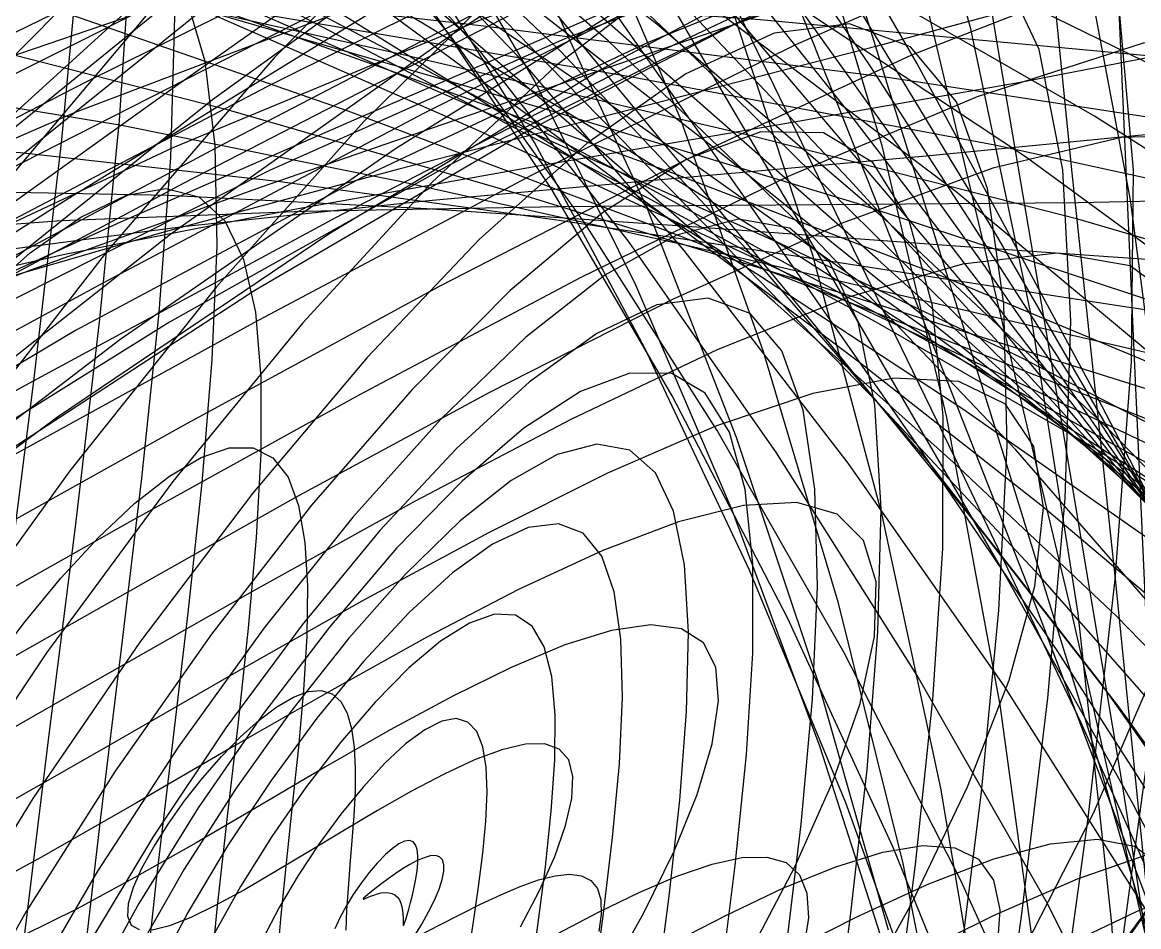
# Model space of a CAD drawing. Header units: metres. Extents: x 6 to 209, y 2 to 206.
# Drawn here: x 96.81 to 121.36, y 104.3 to 124.18 of the extents above; entities that cross this region are included whole.
import ezdxf

# ---------------------------------------------------------------- set-up
doc = ezdxf.new("R2010")
doc.units = ezdxf.units.M

msp = doc.modelspace()

# ---------------------------------------------------------------- linework, layer by layer
for points in [[(78.1785, 162.2728), (85.5319, 164.9166), (93.0153, 167.2236), (100.3637, 169.1079), (107.3196, 170.4879), (113.6418, 171.2905), (119.1144, 171.4532), (123.5537, 170.9268), (126.8157, 169.6778), (128.8001, 167.6897), (129.4547, 164.9648), (128.7765, 161.5242), (126.8122, 157.4081), (123.6561, 152.6751), (119.4468, 147.401), (114.362, 141.6772), (108.6121, 135.6078), (102.4324, 129.3076), (96.0746, 122.8982), (89.7978, 116.5052), (83.8585, 110.2544), (78.5018, 104.2681)], [(122.0101, 98.5895), (121.6719, 107.8518), (121.2429, 117.2868), (120.8356, 126.6152), (120.5619, 135.5619), (120.5276, 143.8652), (120.8283, 151.286), (121.5447, 157.6151), (122.7394, 162.6807), (124.4536, 166.3533), (126.7047, 168.5506), (129.4853, 169.239), (132.7628, 168.4351), (136.4795, 166.204), (140.5548, 162.6571), (144.8868, 157.9475)], [(121.7431, 103.0743), (120.8489, 111.9399), (119.8986, 120.876), (119.0155, 129.6241), (118.3199, 137.9326), (117.9239, 145.5651), (117.9273, 152.3089), (118.4125, 157.981), (119.4415, 162.4349), (121.0526, 165.5647), (123.2584, 167.3085), (126.0448, 167.65), (129.371, 166.6186), (133.1701, 164.288), (137.3514, 160.7729), (141.8029, 156.225)], [(80.7696, 159.2028), (87.559, 161.3489), (94.5333, 163.2027), (101.4448, 164.6977), (108.0496, 165.7705), (114.1168, 166.3634), (119.4361, 166.4266), (123.8259, 165.9202), (127.1391, 164.8161), (129.269, 163.0994), (130.1522, 160.7696), (129.7718, 157.8408), (128.1571, 154.3424), (125.383, 150.3186), (121.5673, 145.8273), (116.8659, 140.9394), (111.4677, 135.7369), (105.5876, 130.3108), (99.4587, 124.7585), (93.3235, 119.1819), (87.4258, 113.6839), (82.0011, 108.3662), (77.2686, 103.326)], [(122.2806, 99.191), (121.0196, 107.3309), (119.6142, 115.6899), (118.1951, 124.0313), (116.8934, 132.1198), (115.8353, 139.7293), (115.1368, 146.6502), (114.8991, 152.6965), (115.2042, 157.7116), (116.1111, 161.5731), (117.6536, 164.197), (119.838, 165.54), (122.6427, 165.6001), (126.0183, 164.4167), (129.8888, 162.0683), (134.1541, 158.6698), (138.6933, 154.3674), (143.3681, 149.3338)], [(121.6295, 103.6091), (119.8746, 111.2567), (118.0157, 119.0286), (116.1905, 126.7106), (114.5357, 134.0922), (113.1808, 140.9737), (112.243, 147.1723), (111.8226, 152.5283), (111.9989, 156.9102), (112.8264, 160.2184), (114.3328, 162.3886), (116.5173, 163.393), (119.3501, 163.2414), (122.7731, 161.9797), (126.7017, 159.6883), (131.0274, 156.4786), (135.6212, 152.4888), (140.3383, 147.8787), (145.0228, 142.8238)], [(77.6652, 154.5848), (83.4524, 156.479), (89.693, 158.161), (96.1634, 159.582), (102.6333, 160.6935), (108.8735, 161.4494), (114.664, 161.8076), (119.8021, 161.7314), (124.1094, 161.1912), (127.4383, 160.1658), (129.6772, 158.6438), (130.7542, 156.6242), (130.64, 154.1169), (129.3489, 151.1434), (126.9383, 147.7362), (123.5062, 143.9388), (119.1883, 139.8045), (114.1527, 135.3957), (108.5942, 130.7821), (102.727, 126.0393), (96.7769, 121.2468), (90.9736, 116.486), (85.542, 111.8383), (80.6942, 107.3826)], [(122.5382, 100.8352), (120.5481, 107.6912), (118.3587, 114.7819), (116.1108, 121.9175), (113.9474, 128.9073), (112.0079, 135.5661), (110.4229, 141.7204), (109.3085, 147.2134), (108.7622, 151.9105), (108.8587, 155.7033), (109.6466, 158.5127), (111.1465, 160.2912), (113.3497, 161.0241), (116.2181, 160.7297), (119.6852, 159.4575), (123.6584, 157.2868), (128.0218, 154.323), (132.6399, 150.6937), (137.3626, 146.5438), (142.0305, 142.0305)], [(123.6095, 98.9865), (121.4977, 105.0221), (119.0911, 111.3717), (116.5295, 117.871), (113.9585, 124.3518), (111.5239, 130.6469), (109.366, 136.5959), (107.6143, 142.0502), (106.382, 146.8777), (105.762, 150.9666), (105.8232, 154.2294), (106.6072, 156.6046), (108.1267, 158.059), (110.365, 158.5879), (113.2755, 158.215), (116.7841, 156.9911), (120.7907, 154.9916), (125.1729, 152.3139), (129.7903, 149.0734), (134.4892, 145.399), (139.1079, 141.4288), (143.4826, 137.3049)], [(122.5999, 103.2022), (120.0849, 108.7982), (117.318, 114.6198), (114.4438, 120.5218), (111.6111, 126.3571), (108.9666, 131.9814), (106.6499, 137.2577), (104.7877, 142.0609), (103.489, 146.2808), (102.841, 149.8265), (102.9056, 152.6282), (103.7168, 154.6395), (105.2793, 155.8383), (107.5679, 156.2273), (110.5283, 155.8332), (114.0786, 154.7054), (118.1122, 152.9138), (122.5014, 150.5463), (127.1018, 147.7049), (131.7571, 144.5022), (136.3049, 141.0575), (140.5825, 137.4919), (144.4324, 133.9246)], [(123.7599, 102.125), (121.2346, 106.9948), (118.3627, 112.1395), (115.2849, 117.4366), (112.1495, 122.7597), (109.107, 127.9821), (106.304, 132.9809), (103.8779, 137.6406), (101.9516, 141.857), (100.6291, 145.5399), (99.991, 148.6159), (100.0919, 151.0306)], [(133.5228, 97.7793), (127.3341, 105.9553), (121.0978, 114.2328), (114.9136, 122.2966), (108.8809, 129.8392), (103.0954, 136.5715), (97.6476, 142.2336), (92.6203, 146.6039), (88.0863, 149.5075), (84.107, 150.8224), (80.7311, 150.4839), (77.9934, 148.4873), (75.9144, 144.8882), (74.5002, 139.8007), (73.7426, 133.3934), (73.6203, 125.8835), (74.0996, 117.5295), (75.1361, 108.622), (76.6764, 99.4732)], [(129.3784, 102.2898), (123.6522, 110.6358), (117.9383, 118.8774), (112.3208, 126.7061), (106.8818, 133.8282), (101.7003, 139.9752), (96.8496, 144.9129), (92.3963, 148.4509), (88.3982, 150.4485), (84.9038, 150.8206), (81.9506, 149.5406), (79.5652, 146.6413), (77.7624, 142.2143), (76.5454, 136.4067), (75.9066, 129.4159), (75.8277, 121.483), (76.2807, 112.884), (77.2298, 103.9204)], [(130.6416, 150.5848), (132.0184, 148.9475), (132.3437, 147.0203), (131.6072, 144.8163), (129.8367, 142.3534), (127.0971, 139.6543), (123.4883, 136.7463), (119.1414, 133.6609), (114.2146, 130.4337), (108.8869, 127.1033), (103.3524, 123.7111), (97.8128, 120.3003), (92.4707, 116.915), (87.5222, 113.5997), (83.1497, 110.3977), (79.5155, 107.3511)], [(131.5394, 101.5146), (124.8678, 109.581), (118.1834, 117.6403), (111.6017, 125.3793), (105.236, 132.4964), (99.1946, 138.7123), (93.578, 143.7805), (88.4759, 147.4959), (83.9655, 149.7025), (80.1093, 150.2992), (76.9538, 149.2435), (74.5284, 146.5532), (72.8453, 142.306), (71.8996, 136.6368), (71.6696, 129.7334), (72.1187, 121.8296), (73.1963, 113.1971), (74.8404, 104.1362)], [(130.9671, 98.7028), (125.7905, 106.9763), (120.5976, 115.2523), (115.4568, 123.2269), (110.4358, 130.6065), (105.6008, 137.1183), (101.0146, 142.5204), (96.7352, 146.6101), (92.8153, 149.2315), (89.3005, 150.2812), (86.2291, 149.7118), (83.631, 147.534), (81.5274, 143.8165), (79.9308, 138.6832), (78.845, 132.3094), (78.2651, 124.9153), (78.1785, 116.7588), (78.5652, 108.1261), (79.3989, 99.3213)], [(131.4672, 150.4788), (130.4693, 147.9358), (128.3949, 145.0487), (125.3244, 141.849), (121.3748, 138.3758), (116.6948, 134.6746), (111.46, 130.7966), (105.8664, 126.7978), (100.1234, 122.7375), (94.4466, 118.6771), (89.0496, 114.6787), (84.1364, 110.8036), (79.8944, 107.1105)], [(125.6431, 149.5661), (128.9226, 148.4507), (131.3549, 147.1118), (132.8516, 145.5578), (133.3574, 143.799), (132.8522, 141.8475), (131.3516, 139.7175), (128.9068, 137.4252), (125.6028, 134.9888), (121.5551, 132.4285), (116.9061, 129.7664), (111.8198, 127.0263), (106.476, 124.2335), (101.0643, 121.4149), (95.7771, 118.5982), (90.8028, 115.8118), (86.319, 113.0846), (82.4864, 110.4452), (79.4432, 107.9217)], [(108.3288, 149.7611), (113.3393, 149.2964), (118.1605, 148.6164), (122.6196, 147.7355), (126.5558, 146.6686), (129.8266, 145.4306), (132.312, 144.0364), (133.9197, 142.5002), (134.5879, 140.8359), (134.2877, 139.0566), (133.0243, 137.1747), (130.8368, 135.2021), (127.7971, 133.1501), (124.007, 131.0298), (119.5953, 128.8519), (114.7126, 126.6275), (109.5268, 124.3679), (104.2167, 122.0849), (98.9656, 119.7912), (93.9556, 117.5002), (89.3601, 115.2265), (85.3388, 112.9857), (82.031, 110.7945), (79.5515, 108.6706)], [(127.213, 101.837), (125.1086, 104.9468), (122.3933, 108.3585), (119.1829, 112.0076), (115.6111, 115.8232), (111.8246, 119.7303), (107.9782, 123.6519), (104.2286, 127.5108), (100.7292, 131.2324), (97.6237, 134.7464), (95.0418, 137.9887), (93.0937, 140.9033), (91.8661, 143.4435), (91.4193, 145.5733), (91.7848, 147.2678), (92.9639, 148.5139), (94.9276, 149.3099), (97.6173, 149.6656)], [(126.0648, 101.602), (123.7575, 105.2129), (120.9248, 109.1328), (117.6923, 113.2802), (114.2005, 117.5673), (110.5991, 121.9029), (107.0422, 126.1947), (103.6816, 130.3523), (100.6622, 134.29), (98.1158, 137.9287), (96.1567, 141.1987), (94.8775, 144.0415), (94.3451, 146.4109), (94.5986, 148.2746), (95.6478, 149.6147)], [(124.9203, 101.6453), (122.469, 105.8467), (119.5799, 110.3494), (116.3872, 115.0524), (113.0364, 119.8492), (109.6786, 124.6313), (106.4652, 129.2908), (103.5419, 133.7243), (101.0435, 137.836), (99.0886, 141.5399), (97.7755, 144.763), (97.178, 147.447), (97.343, 149.5496)], [(127.4821, 103.3693), (122.838, 111.5493), (118.2129, 119.5377), (113.66, 127.0453), (109.232, 133.8), (104.98, 139.5558), (100.9527, 144.1022), (97.1955, 147.2711), (93.7497, 148.9435), (90.6518, 149.0536), (87.9329, 147.5911), (85.6185, 144.602), (83.7276, 140.1866), (82.2733, 134.4968), (81.2621, 127.73), (80.6946, 120.1228), (80.5652, 111.9426), (80.8629, 103.4777)], [(122.8349, 110.5052), (119.2465, 113.5407), (115.2208, 116.7026), (110.9105, 119.9412), (106.4783, 123.2055), (102.0918, 126.4442), (97.9166, 129.6075), (94.1111, 132.6475), (90.8202, 135.5201), (88.1705, 138.1853), (86.2653, 140.6086), (85.1814, 142.7612), (84.9655, 144.6209), (85.6333, 146.1717), (87.1681, 147.4047), (89.5219, 148.3173), (92.6167, 148.9131), (96.3472, 149.2015), (100.5845, 149.1968), (105.1809, 148.9178), (109.9747, 148.3865), (114.796, 147.6276), (119.4729, 146.6672), (123.8377, 145.5322)], [(124.0167, 107.8988), (120.8804, 111.1176), (117.2783, 114.5136), (113.353, 118.0264), (109.2585, 121.5933), (105.1554, 125.1503), (101.2041, 128.6344), (97.56, 131.9852), (94.3669, 135.1459), (91.7526, 138.0655), (89.8235, 140.6996), (88.6612, 143.0113), (88.3194, 144.9725), (88.8217, 146.5637), (90.1608, 147.7747), (92.2985, 148.6042), (95.1671, 149.0595), (98.6718, 149.156), (102.6937, 148.9161), (107.0942, 148.3684), (111.7198, 147.5462), (116.4075, 146.4863), (120.9905, 145.2277), (125.3044, 143.81)], [(136.1057, 97.6244), (129.1204, 105.2341), (122.0378, 113.0398), (114.9881, 120.7316), (108.1011, 128.0039), (101.5026, 134.5661), (95.3114, 140.1538), (89.6355, 144.5379), (84.5696, 147.5334), (80.1925, 149.0059), (76.5652, 148.8769), (73.7294, 147.1266), (71.7069, 143.7949), (70.4991, 138.9802), (70.0882, 132.8358), (70.4374, 125.5651), (71.4934, 117.4142), (73.188, 108.6633), (75.4413, 99.617)], [(128.7212, 99.9084), (124.6321, 107.8821), (120.5396, 115.7682), (116.4828, 123.2862), (112.5011, 130.1683), (108.6335, 136.1686), (104.9183, 141.072), (101.3926, 144.7022), (98.0918, 146.9276), (95.0489, 147.6662), (92.2943, 146.8886), (89.8551, 144.6193), (87.755, 140.9357), (86.0139, 135.9657), (84.6475, 129.8829), (83.6673, 122.9009), (83.0803, 115.2656), (82.8892, 107.2466), (83.0924, 99.1278)], [(133.6736, 101.4966), (126.327, 108.8084), (118.9243, 116.2071), (111.6095, 123.3918), (104.5249, 130.0695), (97.8069, 135.966), (91.5819, 140.8356), (85.9632, 144.4708), (81.0475, 146.709), (76.9127, 147.4395), (73.6154, 146.607), (71.1901, 144.2141), (69.6487, 140.3213), (68.9802, 135.0452), (69.1519, 128.5544), (70.111, 121.0636), (71.7868, 112.8264), (74.0935, 104.1262)], [(138.3047, 98.6343), (130.8535, 105.2383), (123.2413, 112.1135), (115.6235, 118.9724), (108.1564, 125.5282), (100.9922, 131.5055), (94.275, 136.6505), (88.1364, 140.7403), (82.6917, 143.5912), (78.037, 145.0653), (74.2462, 145.0761), (71.3693, 143.5912), (69.4314, 140.6345), (68.4323, 136.2848), (68.347, 130.6736), (69.1274, 123.9805), (70.7038, 116.4273), (72.9883, 108.2695), (75.8778, 99.7881)], [(122.9328, 98.8898), (122.6765, 106.1149), (122.0862, 113.3313), (121.1782, 120.2831), (119.971, 126.723), (118.4843, 132.4204), (116.7386, 137.1704), (114.755, 140.8008), (112.5545, 143.1784), (110.158, 144.2136), (107.5859, 143.864), (104.8579, 142.1358), (101.9934, 139.0839), (99.011, 134.8099), (95.9289, 129.4588), (92.7651, 123.2139), (89.5374, 116.2902), (86.2637, 108.9275), (82.9624, 101.3813)], [(78.7778, 132.8421), (81.8588, 136.3308), (84.8608, 139.2971), (87.6959, 141.6261), (90.2875, 143.2224), (92.5726, 144.014), (94.5035, 143.9546), (96.0494, 143.0255), (97.1971, 141.2363), (97.9507, 138.6248), (98.3313, 135.2556), (98.3755, 131.2183), (98.1341, 126.6241), (97.6691, 121.6026), (97.0516, 116.2967), (96.3582, 110.8588), (95.6683, 105.4448), (95.0606, 100.2092)], [(135.3879, 102.5711), (127.7304, 108.7248), (119.9592, 115.0415), (112.2409, 121.2488), (104.7411, 127.0788), (97.6192, 132.2777), (91.0241, 136.6157), (85.0892, 139.8952), (79.9294, 141.958), (75.6368, 142.6918), (72.279, 142.0338), (69.8971, 139.9738), (68.5046, 136.5542), (68.0881, 131.8693), (68.6076, 126.0618), (69.999, 119.3179), (72.1762, 111.861), (75.0345, 103.9437)], [(131.1793, 102.9457), (130.0006, 105.1158), (127.9521, 107.5059), (125.1103, 110.0861), (121.5803, 112.8237), (117.4917, 115.6827), (112.9944, 118.6255), (108.2527, 121.6131), (103.44, 124.6061), (98.7324, 127.5657), (94.3023, 130.4544), (90.3122, 133.2363), (86.9093, 135.8785), (84.2195, 138.351), (82.3437, 140.6276), (81.3535, 142.6861)], [(121.1915, 97.6092), (120.7696, 104.3683), (120.025, 111.1863), (118.9827, 117.8219), (117.6696, 124.0387), (116.1134, 129.6139), (114.3418, 134.3462), (112.3819, 138.063), (110.2595, 140.6267), (107.9983, 141.9394), (105.6202, 141.9468), (103.1443, 140.6402), (100.5875, 138.0571), (97.9639, 134.2794), (95.2858, 129.4316), (92.5631, 123.6758), (89.8046, 117.2063), (87.0177, 110.2431), (84.2095, 103.0237)], [(128.0371, 96.3235), (131.3417, 104.9653), (134.181, 113.0605), (136.3808, 120.4074), (137.7926, 126.8289), (138.2985, 132.1773), (137.8168, 136.3396), (136.3048, 139.2402), (133.7611, 140.8428), (130.2259, 141.1516), (125.7803, 140.2099), (120.5433, 138.0985), (114.6681, 134.9322), (108.3371, 130.8552), (101.7552, 126.0357), (95.1432, 120.66), (88.7294, 114.9255), (82.7423, 109.0335), (77.4017, 103.1824)], [(139.6894, 100.9749), (132.1611, 106.2548), (124.4015, 111.85), (116.5836, 117.5095), (108.8824, 122.9805), (101.4699, 128.0175), (94.5096, 132.3917), (88.152, 135.8996), (82.5295, 138.3702), (77.7532, 139.6719), (73.909, 139.7174), (71.0556, 138.4666), (69.2233, 135.929), (68.4128, 132.1632), (68.5963, 127.275), (69.7189, 121.4142), (71.7003, 114.7689), (74.4389, 107.5594), (77.8148, 100.0302)], [(119.1943, 102.7594), (118.3093, 109.181), (117.1393, 115.493), (115.7192, 121.471), (114.0842, 126.9005), (112.2691, 131.585), (110.3072, 135.353), (108.2293, 138.0642), (106.0632, 139.6142), (103.8327, 139.939), (101.5579, 139.0167), (99.2544, 136.869), (96.9337, 133.5605), (94.6032, 129.1961), (92.267, 123.9182), (89.9262, 117.9012), (87.5793, 111.3459), (85.2239, 104.4721), (82.8567, 97.5116)], [(141.923, 113.9915), (137.6692, 116.1358), (132.1799, 118.0873), (125.6202, 119.8619), (118.1918, 121.4863), (110.1269, 122.9958), (101.6797, 124.4325), (93.1182, 125.8428), (84.7145, 127.2755), (76.7357, 128.7783), (69.4348, 130.396), (63.0417, 132.1676), (57.7553, 134.1241), (53.7369, 136.2866), (51.1044, 138.6644)], [(132.8298, 103.1583), (132.0829, 105.2026), (130.3748, 107.4243), (127.7654, 109.8), (124.3466, 112.3046), (120.2392, 114.9119), (115.5885, 117.5945), (110.5593, 120.325), (105.3299, 123.0756), (100.0859, 125.8191), (95.0139, 128.5292), (90.2944, 131.1801), (86.0954, 133.748), (82.567, 136.21), (79.8353, 138.5452)], [(80.7006, 126.6235), (83.3389, 129.8378), (85.9618, 132.6757), (88.4897, 135.0299), (90.8509, 136.8081), (92.9842, 137.936), (94.8404, 138.3601), (96.3842, 138.0497), (97.5946, 136.9981), (98.4658, 135.2225), (99.0066, 132.7641), (99.24, 129.6863), (99.2016, 126.0728), (98.938, 122.0245), (98.5049, 117.6566), (97.9644, 113.0942), (97.3827, 108.4685), (96.8268, 103.912)], [(118.0239, 101.2956), (117.0088, 107.3433), (115.7146, 113.3455), (114.1832, 119.0891), (112.4574, 124.3682), (110.5788, 128.9915), (108.5873, 132.7894), (106.5191, 135.6199), (104.4065, 137.3736), (102.2767, 137.9782), (100.1513, 137.4005), (98.0462, 135.6484), (95.9713, 132.7705), (93.9311, 128.8546), (91.9249, 124.0246), (89.9478, 118.4366), (87.9911, 112.2734), (86.0436, 105.7381), (84.0929, 99.0474)], [(121.2918, 98.7417), (122.3633, 105.8405), (123.2574, 112.6245), (123.872, 118.9011), (124.1164, 124.4944), (123.9147, 129.2506), (123.2089, 133.0431), (121.9623, 135.777), (120.1608, 137.3917), (117.8143, 137.8634), (114.9569, 137.2051), (111.6459, 135.4664), (107.9609, 132.7314), (104.0008, 129.1155), (99.8809, 124.7615), (95.7291, 119.834), (91.6815, 114.5138), (87.8779, 108.9914), (84.4568, 103.4604)], [(128.4696, 98.1537), (131.6412, 106.0968), (134.3042, 113.4703), (136.2973, 120.0944), (137.4855, 125.8133), (137.7654, 130.5004), (137.0692, 134.0615), (135.3679, 136.4379), (132.6725, 137.6077), (129.034, 137.5859), (124.5421, 136.4232), (119.3223, 134.2041), (113.5314, 131.043), (107.3528, 127.0802), (100.9894, 122.4764), (94.6571, 117.4067), (88.5769, 112.0547), (82.9672, 106.6057), (78.0361, 101.2399)], [(143.5278, 100.5294), (136.3019, 104.8379), (128.724, 109.5808), (120.9685, 114.5338), (113.2156, 119.4656), (105.6459, 124.1462), (98.4345, 128.3553), (91.7462, 131.8912), (85.7298, 134.5778), (80.5137, 136.2714), (76.2027, 136.8664), (72.8739, 136.2992), (70.5756, 134.5505), (69.3255, 131.6469), (69.1108, 127.6595), (69.8891, 122.7019), (71.5904, 116.9264), (74.1197, 110.5187), (77.3609, 103.6914)], [(143.6141, 103.0703), (140.7937, 106.581), (136.8887, 110.3469), (132.0577, 114.269), (126.487, 118.2352), (120.3848, 122.1232), (113.9726, 125.8051), (107.4783, 129.1519), (101.1273, 132.0378), (95.1349, 134.3451), (89.6988, 135.9684), (84.9919, 136.8182), (81.1569, 136.8253), (78.3011, 135.9428), (76.493, 134.1487), (75.7603, 131.4473), (76.0891, 127.8693), (77.4252, 123.4716), (79.6759, 118.3359), (82.7142, 112.5666), (86.3836, 106.2878), (90.504, 99.6397)], [(141.1119, 100.8035), (138.2998, 104.5334), (134.5053, 108.5591), (129.8833, 112.7673), (124.6125, 117.031), (118.8897, 121.2132), (112.9218, 125.1722), (106.9188, 128.7664), (101.0866, 131.8594), (95.6193, 134.3248), (90.6927, 136.051), (86.4583, 136.9454), (83.038, 136.9381), (80.5202, 135.9846), (78.9569, 134.0679), (78.3626, 131.1998), (78.7136, 127.4208), (79.9498, 122.7993), (81.9772, 117.43), (84.6717, 111.4311), (87.8839, 104.9407), (91.445, 98.1128)], [(120.0042, 102.4512), (124.1897, 108.4137), (127.7682, 114.1906), (130.5953, 119.592), (132.5463, 124.4473), (133.5206, 128.6108), (133.4461, 131.9665), (132.2816, 134.4323), (130.0185, 135.962), (126.6822, 136.5474), (122.331, 136.2171), (117.0548, 135.036), (110.9726, 133.1019), (104.2286, 130.5418), (96.9881, 127.507), (89.4318, 124.1666), (81.7503, 120.7019), (74.1383, 117.2984), (66.788, 114.1396), (59.8831, 111.3991), (53.593, 109.2346), (48.0676, 107.7815)], [(135.5717, 102.8353), (131.9387, 107.0919), (127.5744, 111.5422), (122.6476, 116.0459), (117.3415, 120.4541), (111.8467, 124.6141), (106.3542, 128.375), (101.0494, 131.5928), (96.105, 134.1361), (91.675, 135.8908), (87.8901, 136.7639), (84.8526, 136.6881), (82.6336, 135.6234), (81.2707, 133.5601), (80.7671, 130.5187), (81.0919, 126.5502), (82.1818, 121.7347), (83.9438, 116.1793), (86.2591, 110.0145), (88.9879, 103.3906)], [(147.2136, 102.6044), (145.7449, 105.6293), (142.9724, 108.9203), (139.0171, 112.4089), (134.0381, 116.0117), (128.2267, 119.6326), (121.7996, 123.1661), (114.991, 126.5007), (108.0438, 129.5229), (101.2018, 132.1209), (94.7002, 134.189), (88.7579, 135.6312), (83.5695, 136.3652), (79.2988, 136.3251), (76.0732, 135.4647), (73.9791, 133.7596), (73.0595, 131.2081), (73.3129, 127.8326), (74.6931, 123.6791), (77.1119, 118.8162), (80.4421, 113.3338), (84.5229, 107.3406), (89.1655, 100.9608)], [(132.7019, 101.5187), (129.27, 105.9699), (125.198, 110.6121), (120.6429, 115.2944), (115.7731, 119.8584), (110.7615, 124.1433), (105.7801, 127.9921), (100.9935, 131.2569), (96.5532, 133.8044), (92.5928, 135.5206), (89.223, 136.3156), (86.5283, 136.1265), (84.5645, 134.9205), (83.3568, 132.696), (82.8995, 129.4834), (83.1568, 125.3444), (84.0645, 120.3703), (85.5328, 114.6793), (87.4502, 108.4129), (89.6879, 101.7315)], [(117.0185, 98.5476), (121.4146, 104.4866), (125.3166, 110.3715), (128.5733, 116.0045), (131.0494, 121.202), (132.6302, 125.8018), (133.2262, 129.6679), (132.7764, 132.6957), (131.2508, 134.8148), (128.652, 135.9917), (125.0152, 136.2303), (120.4081, 135.5714), (114.9282, 134.0909), (108.7007, 131.8966), (101.8739, 129.1239), (94.6155, 125.9305), (87.1064, 122.4902), (79.5356, 118.9862), (72.094, 115.6044), (64.9681, 112.5258), (58.3345, 109.9197), (52.354, 107.9374), (47.1666, 106.706)], [(117.3175, 99.9763), (116.1779, 105.6885), (114.7579, 111.4113), (113.1065, 116.942), (111.2735, 122.0826), (109.3079, 126.647), (107.2561, 130.4674), (105.1607, 133.4008), (103.0589, 135.3336), (100.982, 136.1861), (98.9544, 135.9155), (96.9933, 134.5175), (95.1084, 132.0265), (93.3024, 128.5147), (91.5713, 124.0898), (89.9053, 118.8912), (88.2894, 113.0855), (86.7053, 106.8605), (85.1322, 100.419)], [(122.0634, 98.6067), (126.2611, 104.868), (129.9028, 110.9898), (132.8433, 116.7671), (134.9544, 122.0125), (136.1305, 126.5629), (136.2917, 130.2849), (135.3875, 133.0796), (133.3989, 134.8853), (130.3394, 135.6799), (126.2553, 135.481), (121.2242, 134.345), (115.3533, 132.3647), (108.7759, 129.6655), (101.6475, 126.4004), (94.1409, 122.7445), (86.4409, 118.8875), (78.7384, 115.0274), (71.2245, 111.362), (64.084, 108.082), (57.4903, 105.3636), (51.5994, 103.3612)], [(124.7824, 100.0329), (128.8234, 106.3834), (132.2514, 112.517), (134.9257, 118.2302), (136.725, 123.3398), (137.5515, 127.6896), (137.3348, 131.1551), (136.035, 133.6481), (133.6441, 135.1197), (130.1872, 135.561), (125.7218, 135.0038), (120.3364, 133.5185), (114.1483, 131.2117), (107.2997, 128.2214), (99.9537, 124.7119), (92.2887, 120.8676), (84.4936, 116.8856), (76.761, 112.9684), (69.2817, 109.3163), (62.2386, 106.1193), (55.8007, 103.5503)], [(129.7895, 100.5915), (126.5862, 105.1982), (122.8263, 109.9817), (118.6543, 114.7828), (114.2229, 119.4362), (109.6875, 123.7759), (105.2009, 127.6418), (100.9075, 130.8849), (96.9391, 133.3727), (93.4096, 134.9945), (90.412, 135.6652), (88.0149, 135.3288), (86.2606, 133.9605), (85.1643, 131.5682), (84.7137, 128.1924), (84.8702, 123.9053), (85.5707, 118.8087), (86.7302, 113.0307), (88.246, 106.7218), (90.0012, 100.0503)], [(127.366, 101.5637), (131.2132, 107.9489), (134.3937, 114.0396), (136.773, 119.6358), (138.2374, 124.5604), (138.6981, 128.6656), (138.0952, 131.8375), (136.3995, 134.0002), (133.6147, 135.1179), (129.7772, 135.1961), (124.9558, 134.2807), (119.2494, 132.4562), (112.7846, 129.8422), (105.7117, 126.5884), (98.1998, 122.8694), (90.4321, 118.8773), (82.5995, 114.8146), (74.8953, 110.8869), (67.5083, 107.2944), (60.6177, 104.2247)], [(129.6619, 103.2029), (133.2702, 109.5484), (136.1648, 115.5242), (138.2186, 120.9362), (139.327, 125.6158), (139.4113, 129.4255), (138.4227, 132.2639), (136.3435, 134.0682), (133.1888, 134.817), (129.0063, 134.53), (123.8753, 133.2674), (117.9042, 131.1267), (111.2276, 128.2395), (104.0021, 124.7658), (96.4014, 120.888), (88.611, 116.8038), (80.8223, 112.7188), (73.2266, 108.8388), (66.009, 105.3615), (59.3427, 102.4694)], [(128.8437, 99.7633), (131.8934, 107.0849), (134.3927, 113.8206), (136.1919, 119.8097), (137.1684, 124.9156), (137.2317, 129.0297), (136.3271, 132.0744), (134.438, 134.0056), (131.587, 134.8132), (127.8352, 134.5212), (123.2808, 133.1862), (118.0554, 130.8949), (112.3198, 127.7607), (106.2587, 123.9195), (100.0737, 119.5244), (93.9769, 114.7403), (88.1832, 109.7378), (82.9024, 104.6872), (78.3321, 99.7527)], [(126.9366, 100.0416), (123.9765, 104.7673), (120.5345, 109.6465), (116.7418, 114.5138), (112.7356, 119.1993), (108.6541, 123.5346), (104.6316, 127.3587), (100.7938, 130.5239), (97.254, 132.9012), (94.1086, 134.3848), (91.4345, 134.8965), (89.2867, 134.3883), (87.6963, 132.8445), (86.6705, 130.283), (86.1926, 126.7543), (86.2228, 122.3406), (86.7007, 117.1533), (87.5475, 111.3291), (88.6699, 105.026), (89.9637, 98.418)], [(115.8536, 104.2234), (114.3007, 109.7084), (112.5148, 115.0599), (110.5532, 120.0868), (108.4722, 124.6072), (106.3257, 128.4551), (104.1628, 131.4862), (102.027, 133.5831), (99.9545, 134.6596), (97.9734, 134.6641), (96.1033, 133.5812), (94.3549, 131.433), (92.7301, 128.2777), (91.2228, 124.2086), (89.8191, 119.3504), (88.4992, 113.8552), (87.2381, 107.8973), (86.0073, 101.6674)], [(127.5854, 98.4713), (131.5211, 104.9205), (134.8426, 111.1367), (137.413, 116.9133), (139.1145, 122.0654), (139.8526, 126.4351), (139.5602, 129.8977), (138.1997, 132.3651), (135.7652, 133.7894), (132.2831, 134.1635), (127.8116, 133.5214), (122.4393, 131.9364), (116.2824, 129.5179), (109.4818, 126.4075), (102.1983, 122.7729), (94.6075, 118.8018), (86.8951, 114.6945), (79.2499, 110.6567), (71.859, 106.8909), (64.9012, 103.5895)], [(134.6598, 103.1984), (134.4255, 105.2121), (133.1369, 107.3548), (130.8345, 109.6062), (127.5946, 111.9466), (123.5267, 114.3568), (118.7694, 116.8185), (113.4859, 119.3147), (107.8581, 121.8288), (102.0805, 124.3457), (96.353, 126.8509), (90.8738, 129.3307), (85.8329, 131.7719), (81.4051, 134.1616)], [(124.2431, 99.8426), (121.5291, 104.6583), (118.398, 109.5974), (114.9678, 114.4901), (111.3607, 119.164), (107.6985, 123.4498), (104.0984, 127.188), (100.6692, 130.2339), (97.5072, 132.4634), (94.6934, 133.7775), (92.291, 134.1056), (90.3432, 133.4088), (88.8724, 131.6812), (87.8797, 128.9504), (87.3454, 125.277), (87.2305, 120.7528), (87.478, 115.4978), (88.0165, 109.6561), (88.7621, 103.3918)], [(146.7047, 101.2234), (139.9424, 104.5211), (132.71, 108.3353), (125.1786, 112.4725), (117.5291, 116.7275), (109.9461, 120.8914), (102.6128, 124.7591), (95.7046, 128.1376), (89.3841, 130.8526), (83.7956, 132.7559), (79.0613, 133.7306), (75.2768, 133.6955), (72.5091, 132.6087), (70.7941, 130.4692), (70.1365, 127.3171), (70.5094, 123.2326), (71.8562, 118.333), (74.0927, 112.7693), (77.1105, 106.7204), (80.7807, 100.3873)], [(120.9017, 103.2072), (121.7338, 109.3605), (122.3485, 115.1178), (122.662, 120.3166), (122.6024, 124.8124), (122.1133, 128.4835), (121.1557, 131.2353), (119.7103, 133.0032), (117.7789, 133.7548), (115.3846, 133.4905), (112.5715, 132.2438), (109.4037, 130.0797), (105.9632, 127.0923), (102.3475, 123.4012), (98.6667, 119.1477), (95.0392, 114.4891), (91.5881, 109.5933), (88.4368, 104.633), (85.7048, 99.7795)], [(116.0541, 102.951), (114.3556, 108.2447), (112.415, 113.457), (110.2976, 118.4025), (108.0678, 122.9024), (105.7874, 126.7918), (103.5134, 129.9246), (101.2962, 132.1796), (99.178, 133.4643), (97.192, 133.7189), (95.3612, 132.9181), (93.6983, 131.0724), (92.2057, 128.2279), (90.8757, 124.4648), (89.6918, 119.8949), (88.6294, 114.6578), (87.6577, 108.9161), (86.741, 102.8501)], [(143.5031, 116.5006), (138.3079, 118.4881), (131.8389, 120.2043), (124.2884, 121.681), (115.8853, 122.9624), (106.8884, 124.1034), (97.577, 125.1662), (88.2417, 126.2175), (79.174, 127.3255), (70.6569, 128.5558), (62.9548, 129.9688), (56.3044, 131.6164), (50.907, 133.539)], [(121.8029, 99.9603), (119.3281, 104.8485), (116.4905, 109.8253), (113.3957, 114.7178), (110.1517, 119.3521), (106.8654, 123.5598), (103.6385, 127.1836), (100.5643, 130.0832), (97.7247, 132.1408), (95.1873, 133.2644), (93.0035, 133.3923), (91.207, 132.4949), (89.8132, 130.5762), (88.819, 127.6739), (88.2034, 123.8583), (87.9289, 119.2302), (87.9432, 113.9175), (88.1819, 108.0712), (88.5713, 101.8603)], [(129.1732, 100.3664), (132.8112, 106.6578), (135.8005, 112.6457), (138.014, 118.1336), (139.3446, 122.9481), (139.7097, 126.9449), (139.0537, 130.0136), (137.3512, 132.0813), (134.6077, 133.1149), (130.8599, 133.1218), (126.1754, 132.1492), (120.6504, 130.2822), (114.407, 127.6401), (107.5898, 124.3715), (100.3609, 120.6491), (92.8955, 116.6623), (85.3758, 112.6107), (77.9858, 108.696), (70.905, 105.1144), (64.3034, 102.0494)], [(116.7786, 101.8753), (114.917, 107.0228), (112.7965, 112.1361), (110.4908, 117.0341), (108.0735, 121.5404), (105.6156, 125.4897), (103.1827, 128.7339), (100.8336, 131.1474), (98.618, 132.6317), (96.5751, 133.1188), (94.7327, 132.574), (93.1067, 130.9973), (91.7008, 128.4235), (90.5071, 124.9212), (89.5066, 120.5907), (88.6709, 115.5606), (87.9635, 109.9834), (87.3417, 104.0305)], [(118.0069, 101.0056), (115.9616, 106.0449), (113.6322, 111.0937), (111.1018, 115.9741), (108.4542, 120.5108), (105.7708, 124.5378), (103.1277, 127.9042), (100.5933, 130.4798), (98.2262, 132.1595), (96.0734, 132.8674), (94.1687, 132.5596), (92.5325, 131.2261), (91.171, 128.8911), (90.0768, 125.6125), (89.2295, 121.4801), (88.5971, 116.6126), (88.1375, 111.1539), (87.8011, 105.2679), (87.5325, 99.1332)], [(119.7004, 100.3588), (117.4501, 105.3164), (114.8811, 110.3245), (112.0875, 115.2075), (109.1644, 119.791), (106.2051, 123.9077), (103.2976, 127.4035), (100.5219, 130.1431), (97.9473, 132.0149), (95.63, 132.935), (93.6118, 132.8507), (91.9189, 131.7418), (90.5613, 129.6225), (89.5332, 126.5405), (88.8133, 122.5757), (88.3666, 117.8378), (88.1459, 112.4625), (88.0942, 106.6071), (88.1471, 100.4454)], [(81.3724, 118.0167), (83.4193, 120.9582), (85.5691, 123.7516), (87.7505, 126.2957), (89.8946, 128.4963), (91.9383, 130.2695), (93.8257, 131.5449), (95.51, 132.2679), (96.955, 132.4018), (98.1362, 131.9289), (99.0409, 130.8516), (99.669, 129.1917), (100.0321, 126.9904), (100.1529, 124.3063), (100.0641, 121.2139), (99.8066, 117.8008), (99.428, 114.1646), (98.9804, 110.41), (98.5179, 106.645), (98.0951, 102.9773)], [(129.2057, 101.2522), (132.1519, 108.0384), (134.5048, 114.2257), (136.1246, 119.6706), (136.8999, 124.253), (136.7518, 127.8798), (135.6378, 130.4879), (133.5529, 132.0453), (130.5308, 132.552), (126.6428, 132.0396), (121.9952, 130.5689), (116.7266, 128.2286), (111.0025, 125.1304), (105.0097, 121.4061), (98.9502, 117.2016), (93.0338, 112.6722), (87.4706, 107.9771), (82.4639, 103.2733)], [(136.6169, 103.0219), (136.9884, 105.1045), (136.2137, 107.2627), (134.3105, 109.4759), (131.3365, 111.7268), (127.3865, 114.0009), (122.5897, 116.2871), (117.1051, 118.5769), (111.116, 120.8648), (104.8238, 123.1474), (98.4407, 125.4229), (92.1824, 127.6908), (86.2605, 129.9508), (80.8753, 132.2023)], [(130.1395, 102.3114), (133.4286, 108.3348), (136.0479, 113.9936), (137.8818, 119.1047), (138.8356, 123.5091), (138.839, 127.0781), (137.8489, 129.7172), (135.8515, 131.3694), (132.863, 132.0163), (128.9294, 131.679), (124.1258, 130.4167), (118.5538, 128.3238), (112.3389, 125.5264), (105.6264, 122.1776), (98.5769, 118.4508), (91.3616, 114.5338), (84.1565, 110.6212), (77.1372, 106.9071), (70.4732, 103.5777)], [(129.2126, 103.2824), (133.7289, 108.85), (137.3603, 113.9445), (139.9438, 118.4757), (141.3554, 122.3692), (141.514, 125.5685), (140.385, 128.0363), (137.9818, 129.7551), (134.3654, 130.7269), (129.6426, 130.9728), (123.9626, 130.5315), (117.5115, 129.4577), (110.5063, 127.8195), (103.1869, 125.6959), (95.8081, 123.1735), (88.6302, 120.3437), (81.91, 117.2993), (75.8917, 114.1308), (70.798, 110.9243), (66.8222, 107.7576), (64.1211, 104.6988), (62.8093, 101.8036)], [(149.0716, 102.9626), (142.9117, 105.2658), (136.1722, 108.1304), (129.0161, 111.3953), (121.6201, 114.8847), (114.1687, 118.4147), (106.8484, 121.8005), (99.8418, 124.8633), (93.3217, 127.4374), (87.4459, 129.3764), (82.352, 130.5587), (78.1531, 130.8926), (74.9344, 130.3195), (72.751, 128.8165), (71.626, 126.3975), (71.5503, 123.1129), (72.4835, 119.0481), (74.3554, 114.3207), (77.0688, 109.0764), (80.5035, 103.4838)], [(144.6586, 119.1044), (138.4681, 120.8535), (130.9812, 122.2565), (122.418, 123.3632), (113.0351, 124.2386), (103.1175, 124.9587), (92.9688, 125.6076), (82.9008, 126.2736), (73.2227, 127.0446), (64.2309, 128.0042), (56.1989, 129.2282), (49.3674, 130.7799)], [(129.6097, 102.7114), (132.4748, 109.0483), (134.6998, 114.7749), (136.1533, 119.7621), (136.7339, 123.9043), (136.3736, 127.1219), (135.0409, 129.3641), (132.7425, 130.6096), (129.5229, 130.8667), (125.4637, 130.1732), (120.6807, 128.594), (115.3198, 126.2185), (109.5525, 123.1573), (103.5698, 119.5379), (97.5754, 115.5), (91.7786, 111.1905), (86.387, 106.7581), (81.5992, 102.3484)], [(127.6142, 101.4198), (131.997, 107.2089), (135.597, 112.5308), (138.2487, 117.2843), (139.8217, 121.3847), (140.2255, 124.7662), (139.4133, 127.3835), (137.3835, 129.2127), (134.1807, 130.2514), (129.8939, 130.5182), (124.6538, 130.0516), (118.6283, 128.9081), (112.0168, 127.1598), (105.0434, 124.8915), (97.9485, 122.1975), (90.9812, 119.1783), (84.3898, 115.9365), (78.4132, 112.5738), (73.2724, 109.1869), (69.1625, 105.8648), (66.2456, 102.6856)], [(130.4093, 104.2129), (133.3081, 109.8603), (135.5315, 115.095), (136.977, 119.75), (137.5631, 123.6833), (137.2324, 126.7834), (135.9542, 128.9727), (133.7256, 130.2099), (130.5723, 130.4909), (126.548, 129.849), (121.7329, 128.3528), (116.2317, 126.1035), (110.1699, 123.231), (103.6906, 119.8884), (96.9497, 116.2466), (90.111, 112.4871), (83.3411, 108.7959), (76.8042, 105.3556), (70.657, 102.339)], [(142.1819, 109.2806), (140.081, 111.6156), (136.6958, 113.8422), (132.1247, 115.955), (126.5071, 117.9571), (120.0187, 119.86), (112.8658, 121.6818), (105.2776, 123.4466), (97.4992, 125.1824), (89.7823, 126.9193), (82.3771, 128.6881), (75.5232, 130.5179)], [(138.6009, 102.5808), (139.6805, 104.8364), (139.5272, 107.111), (138.1329, 109.3804), (135.5323, 111.6258), (131.8022, 113.8346), (127.0584, 115.9999), (121.4523, 118.1205), (115.1656, 120.2003), (108.4039, 122.2473), (101.3895, 124.2728), (94.3541, 126.2903), (87.5303, 128.3142), (81.1438, 130.3584)], [(126.2566, 99.4016), (130.4891, 105.3817), (134.0359, 110.9105), (136.7301, 115.8765), (138.4367, 120.1852), (139.0571, 123.7613), (138.5336, 126.5509), (136.8515, 128.5229), (134.04, 129.6691), (130.1713, 130.0041), (125.3586, 129.5642), (119.7523, 128.4058), (113.5344, 126.6026), (106.9131, 124.2432), (100.1144, 121.4274), (93.3754, 118.2625), (86.935, 114.8595), (81.0258, 111.3291), (75.8656, 107.7779), (71.65, 104.3048), (68.545, 100.9978)], [(119.4834, 101.1496), (120.2464, 106.6909), (120.8444, 111.9316), (121.2009, 116.723), (121.2489, 120.9305), (120.934, 124.4389), (120.2165, 127.1556), (119.0737, 129.014), (117.5009, 129.9755), (115.5124, 130.0308), (113.1409, 129.1999), (110.4373, 127.5313), (107.469, 125.1005), (104.3178, 122.0067), (101.0773, 118.3696), (97.85, 114.3249), (94.7434, 110.0194), (91.8668, 105.6061), (89.3272, 101.2385)], [(130.1129, 104.2118), (132.9196, 110.178), (135.033, 115.5224), (136.3294, 120.1287), (136.716, 123.9037), (136.135, 126.7797), (134.566, 128.7164), (132.0271, 129.7016), (128.5744, 129.7512), (124.3003, 128.9083), (119.331, 127.2408), (113.8217, 124.8391), (107.9513, 121.8124), (101.9166, 118.2845), (95.9252, 114.3894), (90.1879, 110.2665), (84.9118, 106.0554), (80.2926, 101.8913)], [(129.2248, 103.4637), (132.7087, 109.1912), (135.4295, 114.3696), (137.2484, 118.8944), (138.06, 122.6807), (137.797, 125.666), (136.4327, 127.8109), (133.9823, 129.1006), (130.5027, 129.5443), (126.0908, 129.1748), (120.8802, 128.0466), (115.037, 126.2336), (108.7537, 123.8262), (102.2428, 120.928), (95.7293, 117.6514), (89.4426, 114.1144), (83.6087, 110.4355), (78.4419, 106.73), (74.1372, 103.1062)], [(128.2006, 101.5293), (131.624, 107.4643), (134.366, 112.8687), (136.2843, 117.6282), (137.2674, 121.6484), (137.2392, 124.857), (136.1623, 127.2063), (134.0389, 128.6737), (130.9121, 129.2622), (126.8637, 128.9999), (122.0123, 127.9382), (116.5089, 126.15), (110.5321, 123.7262), (104.2814, 120.7728), (97.971, 117.4067), (91.8214, 113.7513), (86.0525, 109.9324), (80.8751, 106.0733), (76.4836, 102.2911)], [(127.3933, 99.624), (130.7692, 105.7942), (133.5369, 111.4552), (135.5505, 116.4825), (136.6926, 120.7714), (136.8787, 124.2395), (136.0612, 126.8296), (134.2306, 128.5109), (131.417, 129.2791), (127.6889, 129.1567), (123.151, 128.1912), (117.9412, 126.4534), (112.2253, 124.0342), (106.1919, 121.0413), (100.0453, 117.5951), (93.9989, 113.8244), (88.2673, 109.8615), (83.0585, 105.8379), (78.5671, 101.8794)], [(126.909, 100.5201), (129.9485, 105.9692), (132.4295, 111.1425), (134.2463, 115.8709), (135.3105, 120.0056), (135.5543, 123.4238), (134.9334, 126.032), (133.4285, 127.7696), (131.0469, 128.6104), (127.8218, 128.5634), (123.8124, 127.6715), (119.1017, 126.0104), (113.7942, 123.6846), (108.0128, 120.8239), (101.8949, 117.5778), (95.5883, 114.1102), (89.2462, 110.5927), (83.0228, 107.1985), (77.0682, 104.0954)], [(145.0944, 106.9607), (138.9703, 108.9055), (132.3209, 111.2931), (125.3142, 113.978), (118.1301, 116.8038), (110.9542, 119.609), (103.9722, 122.2338), (97.3636, 124.5259), (91.2962, 126.3465), (85.9207, 127.5756), (81.3656, 128.1169), (77.7336, 127.9015), (75.0983, 126.8905), (73.5018, 125.0772), (72.954, 122.4869), (73.4325, 119.1772), (74.8837, 115.2351), (77.2251, 110.7749), (80.3481, 105.9342), (84.1227, 100.8688)], [(122.3487, 127.7255), (117.6238, 125.9509), (112.5525, 124.1659), (107.3044, 122.3687), (102.0561, 120.5577), (96.9841, 118.7321), (92.2592, 116.8925), (88.0404, 115.0416), (84.4692, 113.1842), (81.6647, 111.3281), (79.7195, 109.4841)], [(142.5045, 127.5818), (141.039, 126.1625), (138.6852, 124.944), (135.5055, 123.9176), (131.5903, 123.0647), (127.055, 122.3581), (122.0366, 121.7639), (116.6882, 121.2428), (111.1748, 120.7523), (105.6669, 120.2487), (100.335, 119.6892), (95.3437, 119.0339), (90.8461, 118.2479), (86.9787, 117.3028), (83.8563, 116.1783), (81.5689, 114.8634), (80.1779, 113.357), (79.7145, 111.6685), (80.1786, 109.8177), (81.539, 107.8344), (83.7347, 105.7576), (86.6767, 103.6343)], [(118.1005, 99.6198), (118.7917, 104.5839), (119.3617, 109.3277), (119.741, 113.7158), (119.8677, 117.6242), (119.69, 120.9445), (119.1687, 123.5877), (118.2786, 125.4866), (117.0105, 126.5986), (115.3713, 126.9067), (113.3846, 126.4201), (111.0901, 125.1736), (108.5426, 123.2264), (105.8099, 120.6599), (102.9716, 117.5748), (100.1156, 114.0871), (97.3354, 110.3245), (94.7272, 106.4216), (92.3862, 102.5148)], [(126.1703, 102.5527), (128.7677, 107.4812), (130.82, 112.0992), (132.2364, 116.2577), (132.943, 119.8285), (132.8859, 122.7083), (132.0332, 124.822), (130.3761, 126.1256), (127.9299, 126.6065), (124.734, 126.2845), (120.8501, 125.21), (116.3613, 123.462), (111.369, 121.145), (105.9901, 118.3848), (100.3535, 115.3233), (94.5954, 112.1135), (88.8558, 108.9133), (83.2739, 105.8797), (77.9832, 103.1626)], [(125.2312, 126.3978), (120.6151, 125.0183), (115.609, 123.6606), (110.3759, 122.3103), (105.0867, 120.952), (99.9145, 119.5708), (95.0286, 118.1535), (90.5886, 116.6894), (86.7389, 115.1711), (83.6034, 113.5956), (81.2817, 111.9645)], [(96.5808, 126.0097), (97.8403, 126.4052), (98.9047, 126.3347), (99.7583, 125.7911), (100.3953, 124.7824), (100.8191, 123.3322), (101.0422, 121.4782), (101.0853, 119.2713), (100.9765, 116.774), (100.7497, 114.0576), (100.443, 111.2005), (100.0976, 108.2851), (99.7556, 105.3952), (99.4582, 102.6131)], [(146.4374, 109.4433), (141.0213, 110.5401), (134.9836, 112.09), (128.4802, 113.9774), (121.682, 116.0739), (114.7698, 118.2435), (107.9283, 120.3476), (101.3401, 122.2512), (95.1795, 123.8276), (89.6073, 124.9634), (84.7651, 125.5633), (80.7713, 125.5538), (77.7168, 124.8861), (75.6626, 123.5382), (74.6379, 121.5161), (74.6394, 118.8536), (75.6319, 115.6118), (77.5496, 111.8768), (80.2989, 107.7567), (83.7617, 103.3785)], [(122.2027, 99.8145), (124.7762, 104.3315), (126.9224, 108.6632), (128.5527, 112.6667), (129.5917, 116.2151), (129.9804, 119.2013), (129.6777, 121.5419), (128.6632, 123.1797), (126.9369, 124.0855), (124.5206, 124.2588), (121.4568, 123.7274), (117.8075, 122.5459), (113.6529, 120.7935), (109.0885, 118.5708), (104.2222, 115.9958), (99.171, 113.1992), (94.0575, 110.3194), (89.0059, 107.4975), (84.1378, 104.8715), (79.5692, 102.5715)], [(117.3638, 102.9844), (117.8986, 107.2608), (118.2854, 111.2609), (118.4675, 114.8711), (118.396, 117.9903), (118.0326, 120.5335), (117.3512, 122.4346), (116.3387, 123.6483), (114.9967, 124.1519), (113.3411, 123.946), (111.4023, 123.0539), (109.2243, 121.5212), (106.8634, 119.4138), (104.3863, 116.8156), (101.8683, 113.8255), (99.3904, 110.5537), (97.0369, 107.118), (94.8922, 103.6394)], [(123.7437, 123.8281), (118.7536, 122.8635), (113.486, 121.9341), (108.108, 121.0114), (102.7907, 120.0663), (97.7034, 119.0711), (93.0077, 118.0012), (88.8517, 116.8359), (85.3652, 115.5604), (82.655, 114.1662), (80.8016, 112.6519)], [(142.3037, 112.8759), (136.9534, 113.6627), (131.0404, 114.7979), (124.7237, 116.1802), (118.1756, 117.699), (111.5761, 119.2388), (105.1073, 120.6836), (98.9466, 121.9219), (93.262, 122.8511), (88.2054, 123.3814), (83.9086, 123.4398), (80.4785, 122.9727), (77.9939, 121.9484), (76.5031, 120.3588), (76.0221, 118.2194), (76.5352, 115.5696), (77.9949, 112.4713), (80.3245, 109.0068), (83.4206, 105.2764), (87.1572, 101.3945)], [(142.1078, 122.4873), (139.0038, 121.608), (135.1235, 120.9806), (130.5763, 120.5705), (125.4941, 120.3338), (120.0272, 120.219), (114.3389, 120.1693), (108.5999, 120.1255), (102.9832, 120.0286), (97.6572, 119.8222), (92.7811, 119.4552), (88.4985, 118.8839), (84.9335, 118.0743), (82.1856, 117.0037), (80.3273, 115.6615), (79.401, 114.0506), (79.4182, 112.187), (80.359, 110.1), (82.1729, 107.831), (84.7811, 105.4327), (88.0789, 102.9672)], [(142.8532, 115.744), (138.2367, 115.8655), (132.9737, 116.3214), (127.2085, 117.0356), (121.102, 117.922), (114.8265, 118.8875), (108.5602, 119.8367), (102.4808, 120.6749), (96.7602, 121.3129), (91.5584, 121.6699), (87.0181, 121.6774), (83.2604, 121.2817), (80.3806, 120.4464), (78.4449, 119.1541), (77.489, 117.4072), (77.5167, 115.2282), (78.4997, 112.6593), (80.3797, 109.7609), (83.0699, 106.6098), (86.4583, 103.2966)], [(120.7007, 101.8756), (122.8039, 105.767), (124.508, 109.4504), (125.7403, 112.8061), (126.441, 115.7295), (126.5646, 118.1348), (126.0825, 119.9578), (124.9836, 121.1578), (123.2753, 121.7184), (120.9832, 121.6486), (118.1506, 120.9812), (114.8373, 119.7718), (111.1176, 118.0964), (107.0782, 116.0481), (102.8157, 113.7336), (98.4329, 111.2691), (94.0364, 108.7758), (89.7325, 106.3752), (85.6245, 104.1846)], [(115.9558, 101.8261), (116.451, 105.6668), (116.8341, 109.2983), (117.0529, 112.6169), (117.0621, 115.5288), (116.8247, 117.9538), (116.3141, 119.8273), (115.5148, 121.103), (114.4241, 121.7541), (113.0518, 121.774), (111.4206, 121.1769), (109.5652, 119.9968), (107.532, 118.2863), (105.3768, 116.1148), (103.1637, 113.5659), (100.9626, 110.7343), (98.8473, 107.7227), (96.8921, 104.6378), (95.1702, 101.5868)], [(142.7513, 118.9886), (138.8897, 118.5542), (134.311, 118.4204), (129.1425, 118.5336), (123.5316, 118.8299), (117.6404, 119.238), (111.6406, 119.6824), (105.7077, 120.0862), (100.015, 120.3749), (94.7277, 120.4793), (89.9977, 120.3384), (85.9583, 119.9021), (82.7197, 119.1336), (80.3654, 118.0107), (78.9498, 116.5274), (78.4961, 114.694), (78.9959, 112.5375), (80.4099, 110.1006), (82.6691, 107.4406), (85.6774, 104.6271), (89.3155, 101.7406)], [(95.7795, 118.0514), (96.9761, 119.1126), (98.0899, 119.8998), (99.0933, 120.381), (99.9647, 120.5341), (100.689, 120.348), (101.258, 119.8225), (101.6703, 118.9688), (101.9313, 117.8087), (102.0524, 116.3739), (102.0511, 114.705), (101.9493, 112.85), (101.7726, 110.8626), (101.5495, 108.8005), (101.3095, 106.7233), (101.0825, 104.6902), (100.8972, 102.7589)], [(114.5616, 101.0441), (115.0144, 104.4759), (115.3847, 107.755), (115.6254, 110.7874), (115.6944, 113.4868), (115.5568, 115.7779), (115.1857, 117.5987), (114.5644, 118.9027), (113.6866, 119.6602), (112.5573, 119.8592), (111.1927, 119.5064), (109.6201, 118.6258), (107.8769, 117.2588), (106.0096, 115.462), (104.0725, 113.3054), (102.1257, 110.87), (100.2331, 108.2447), (98.4603, 105.523), (96.8724, 102.8003)], [(118.7185, 103.5694), (120.3645, 106.7942), (121.6528, 109.8053), (122.5268, 112.5064), (122.9409, 114.8155), (122.8625, 116.667), (122.2734, 118.0142), (121.1705, 118.8308), (119.5659, 119.111), (117.4868, 118.8702), (114.975, 118.1431), (112.0852, 116.9833), (108.8836, 115.4599), (105.446, 113.6555), (101.855, 111.6629), (98.1977, 109.581), (94.563, 107.5116), (91.0386, 105.555), (87.7084, 103.8068)], [(113.5849, 103.6241), (113.9348, 106.5577), (114.1848, 109.3019), (114.2964, 111.7783), (114.2366, 113.9171), (113.9796, 115.6595), (113.5076, 116.9596), (112.8118, 117.7861), (111.8935, 118.1232), (110.7634, 117.9709), (109.4423, 117.3453), (107.9599, 116.2777), (106.3547, 114.8136), (104.672, 113.0109), (102.9629, 110.9377), (101.2826, 108.6703), (99.6885, 106.2902), (98.2378, 103.881)], [(112.1611, 103.0638), (112.483, 105.6443), (112.7307, 108.086), (112.8695, 110.3185), (112.8691, 112.2783), (112.705, 113.9106), (112.3593, 115.1716), (111.8215, 116.0293), (111.0898, 116.465), (110.1705, 116.474), (109.0787, 116.0652), (107.8376, 115.2614), (106.4779, 114.0977), (105.0371, 112.6209), (103.5579, 110.8875), (102.0872, 108.9616), (100.6743, 106.9128), (99.3692, 104.8136), (98.2209, 102.7368)], [(114.9008, 102.1671), (116.3743, 104.8316), (117.5931, 107.3766), (118.5072, 109.7189), (119.0747, 111.785), (119.2633, 113.5139), (119.0517, 114.8588), (118.4302, 115.7885), (117.4012, 116.2882), (115.9795, 116.3602), (114.1918, 116.023), (112.0757, 115.3105), (109.6787, 114.2707), (107.0571, 112.9634), (104.2735, 111.4583), (101.3953, 109.8314), (98.4928, 108.1631), (95.6363, 106.5343), (92.8943, 105.0237), (90.3317, 103.7048)], [(96.0479, 109.9204), (96.8363, 110.9754), (97.6553, 111.966), (98.4785, 112.856), (99.2811, 113.6128), (100.0407, 114.2079), (100.7378, 114.6184), (101.3567, 114.8277), (101.8858, 114.8257), (102.3176, 114.6095), (102.6493, 114.1833), (102.8822, 113.5581), (103.0218, 112.7514), (103.0773, 111.7866), (103.0612, 110.692), (102.9885, 109.4998), (102.876, 108.245), (102.7419, 106.9643), (102.6046, 105.6945), (102.4821, 104.4718), (102.3913, 103.33)], [(110.7448, 102.7708), (111.0304, 104.9739), (111.2639, 107.0825), (111.4153, 109.0358), (111.4575, 110.7773), (111.368, 112.2579), (111.1295, 113.4367), (110.7308, 114.2825), (110.1676, 114.7754), (109.4429, 114.9067), (108.5667, 114.6796), (107.5563, 114.1092), (106.4353, 113.2214), (105.2337, 112.0524), (103.9863, 110.6472), (102.7317, 109.0583), (101.5111, 107.3433), (100.3672, 105.5632), (99.3421, 103.7802)], [(112.7582, 103.6329), (113.8019, 105.6289), (114.6378, 107.5082), (115.2307, 109.2105), (115.5522, 110.684), (115.5816, 111.8867), (115.3067, 112.7882), (114.7243, 113.37), (113.8405, 113.6265), (112.6704, 113.5646), (111.2377, 113.2032), (109.5741, 112.5724), (107.7182, 111.7123), (105.7143, 110.671), (103.6112, 109.503), (101.4601, 108.2668), (99.3136, 107.0229), (97.2237, 105.8312), (95.2402, 104.749), (93.4095, 103.8286)], [(109.3413, 102.7479), (109.5809, 104.5316), (109.7877, 106.2598), (109.9366, 107.882), (110.0049, 109.3511), (109.9727, 110.6248), (109.8245, 111.6669), (109.5492, 112.4489), (109.1411, 112.9508), (108.6003, 113.1616), (107.9326, 113.0801), (107.1498, 112.7144), (106.2692, 112.0819), (105.3133, 111.2089), (104.3088, 110.1291), (103.2861, 108.8829), (102.2783, 107.5157), (101.3199, 106.0762), (100.4455, 104.6152), (99.689, 103.183)], [(107.9589, 103.0237), (108.1423, 104.331), (108.3086, 105.6154), (108.4389, 106.8391), (108.5158, 107.966), (108.5234, 108.9627), (108.4489, 109.8003), (108.2823, 110.4545), (108.0177, 110.9074), (107.6532, 111.1474), (107.1911, 111.1698), (106.6383, 110.9773), (106.0059, 110.5796), (105.309, 109.993), (104.5665, 109.2402), (103.8001, 108.3492), (103.0341, 107.3522), (102.294, 106.2851), (101.6063, 105.1854), (100.9972, 104.0913)], [(109.6889, 103.2011), (110.4778, 104.6077), (111.139, 105.9589), (111.6466, 107.2104), (111.9789, 108.3233), (112.1191, 109.2649), (112.0562, 110.0101), (111.7851, 110.5419), (111.3069, 110.8518), (110.6291, 110.9403), (109.765, 110.816), (108.7338, 110.4957), (107.5596, 110.0033), (106.2706, 109.3687), (104.8983, 108.6268), (103.4768, 107.8159), (102.0411, 106.9763), (100.6263, 106.1485), (99.2668, 105.3721), (97.9945, 104.6838), (96.8387, 104.1166)], [(99.3821, 104.2288), (99.203, 104.3304), (99.1235, 104.5262), (99.1402, 104.809), (99.2469, 105.1681), (99.435, 105.5901), (99.694, 106.0591), (100.0117, 106.5575), (100.3752, 107.0667), (100.7706, 107.5676), (101.1842, 108.0419), (101.6026, 108.4719), (102.0134, 108.8419), (102.4051, 109.1385), (102.7682, 109.3509), (103.0947, 109.4714), (103.3788, 109.4955), (103.6167, 109.4223), (103.807, 109.2541), (103.9501, 108.9963), (104.0484, 108.6576), (104.106, 108.2489), (104.1284, 107.7834), (104.1225, 107.2757), (104.0956, 106.7418), (104.0557, 106.1977), (104.0108, 105.6596), (103.9685, 105.1429), (103.9358, 104.6615), (103.9191, 104.2281)], [(106.6089, 103.6482), (106.7254, 104.4114), (106.8365, 105.1767), (106.9309, 105.9212), (106.9974, 106.6222), (107.0257, 107.2583), (107.0069, 107.8096), (106.9336, 108.2592), (106.8007, 108.593), (106.6053, 108.8009), (106.3471, 108.8768), (106.0287, 108.8191), (105.6556, 108.6305), (105.2355, 108.3182), (104.7792, 107.8937), (104.2994, 107.3721), (103.8106, 106.7721), (103.3291, 106.1149), (102.8716, 105.4234), (102.4553, 104.722), (102.0973, 104.0351)], [(107.7639, 104.2966), (108.18, 105.0952), (108.5147, 105.8468), (108.7548, 106.5278), (108.8904, 107.1178), (108.9142, 107.6011), (108.8228, 107.9663), (108.616, 108.207), (108.2972, 108.3219), (107.8733, 108.3145), (107.3544, 108.1927), (106.7533, 107.9687), (106.0853, 107.6583), (105.3676, 107.2799), (104.6185, 106.8543), (103.8572, 106.4031), (103.1029, 105.9485), (102.3742, 105.5121), (101.6887, 105.114), (101.0622, 104.7726), (100.5085, 104.5031), (100.0388, 104.3176), (99.6615, 104.2247)], [(105.4199, 104.0848), (105.5905, 104.3562), (105.7423, 104.6266), (105.8701, 104.8863), (105.9698, 105.1264), (106.0384, 105.3395), (106.074, 105.5201), (106.0759, 105.664), (106.0447, 105.7691), (105.9822, 105.8351), (105.8913, 105.8631), (105.7758, 105.856), (105.6403, 105.8179), (105.49, 105.7537), (105.3306, 105.6693), (105.1677, 105.5709), (105.0071, 105.4647), (104.8541, 105.3568), (104.7135, 105.2528), (104.5895, 105.1576), (104.4854, 105.0749), (104.4037, 105.0077), (104.3457, 104.9576), (104.3121, 104.925), (104.3022, 104.9093), (104.3146, 104.9089), (104.3473, 104.921), (104.3974, 104.9424), (104.4614, 104.9693), (104.5358, 104.9976), (104.6168, 105.0233), (104.7007, 105.0425), (104.7838, 105.052), (104.8631, 105.0491), (104.9358, 105.0321), (105, 105), (105.0542, 104.9531), (105.0978, 104.8928), (105.1308, 104.8211), (105.1539, 104.7413), (105.1683, 104.6574), (105.1757, 104.5739), (105.1783, 104.4956), (105.1784, 104.4275), (105.1781, 104.3743), (105.1798, 104.3407), (105.1853, 104.3301), (105.1961, 104.3456), (105.2134, 104.3888), (105.2374, 104.4604), (105.2678, 104.5596), (105.3037, 104.6843), (105.3434, 104.8313), (105.3847, 104.9959), (105.4247, 105.1725), (105.4604, 105.3547), (105.4882, 105.5353), (105.5048, 105.7071), (105.5068, 105.8627), (105.4912, 105.995), (105.4556, 106.0976), (105.398, 106.1651), (105.3176, 106.1931), (105.2144, 106.179), (105.0896, 106.1214), (104.9454, 106.0209), (104.785, 105.8796), (104.613, 105.7016), (104.4346, 105.4923), (104.2562, 105.2588), (104.0844, 105.0091), (103.9266, 104.7522), (103.7901, 104.4975), (103.6821, 104.2547)], [(110.925, 103.8495), (112.2668, 104.5436), (113.5343, 105.1451), (114.6975, 105.621), (115.7298, 105.9426), (116.6084, 106.0869), (117.3152, 106.0373), (117.8371, 105.7847), (118.1669, 105.3276), (118.3029, 104.6727), (118.2494, 103.8343)], [(113.4673, 103.6592), (115.1606, 104.5189), (116.7404, 105.2425), (118.1699, 105.7897), (119.4171, 106.1267), (120.4553, 106.2275), (121.2641, 106.075), (121.8304, 105.6616), (122.148, 104.99), (122.2184, 104.0727)], [(116.171, 103.5594), (118.1689, 104.5464), (120.0115, 105.3511), (121.6566, 105.9277), (123.0678, 106.2391), (124.2161, 106.2578), (125.0802, 105.9678), (125.6476, 105.3645), (125.9147, 104.4558), (125.8866, 103.2616)], [(119.0403, 103.5494), (121.3109, 104.6325), (123.3814, 105.4838), (125.2048, 106.0536), (126.7418, 106.3026), (127.9617, 106.2037), (128.8434, 105.7428), (129.3761, 104.92), (129.5595, 103.7495)], [(108.5656, 104.1441), (109.496, 104.6281), (110.3884, 105.0601), (111.2214, 105.4164), (111.9754, 105.6753), (112.6332, 105.819), (113.1801, 105.8334), (113.605, 105.7095), (113.9006, 105.4432), (114.0632, 105.0361), (114.0933, 104.4955), (113.9955, 103.8337)], [(105.561, 104.1212), (105.9892, 104.3404), (106.4334, 104.5687), (106.8832, 104.794), (107.3276, 105.004), (107.7558, 105.1862), (108.1571, 105.3288), (108.5215, 105.4213), (108.8401, 105.4545), (109.1051, 105.4213), (109.3106, 105.317), (109.4523, 105.1397), (109.5281, 104.8901), (109.5378, 104.5722), (109.4833, 104.1926)]]:
    msp.add_lwpolyline(points)

doc.saveas('drawing.dxf')
